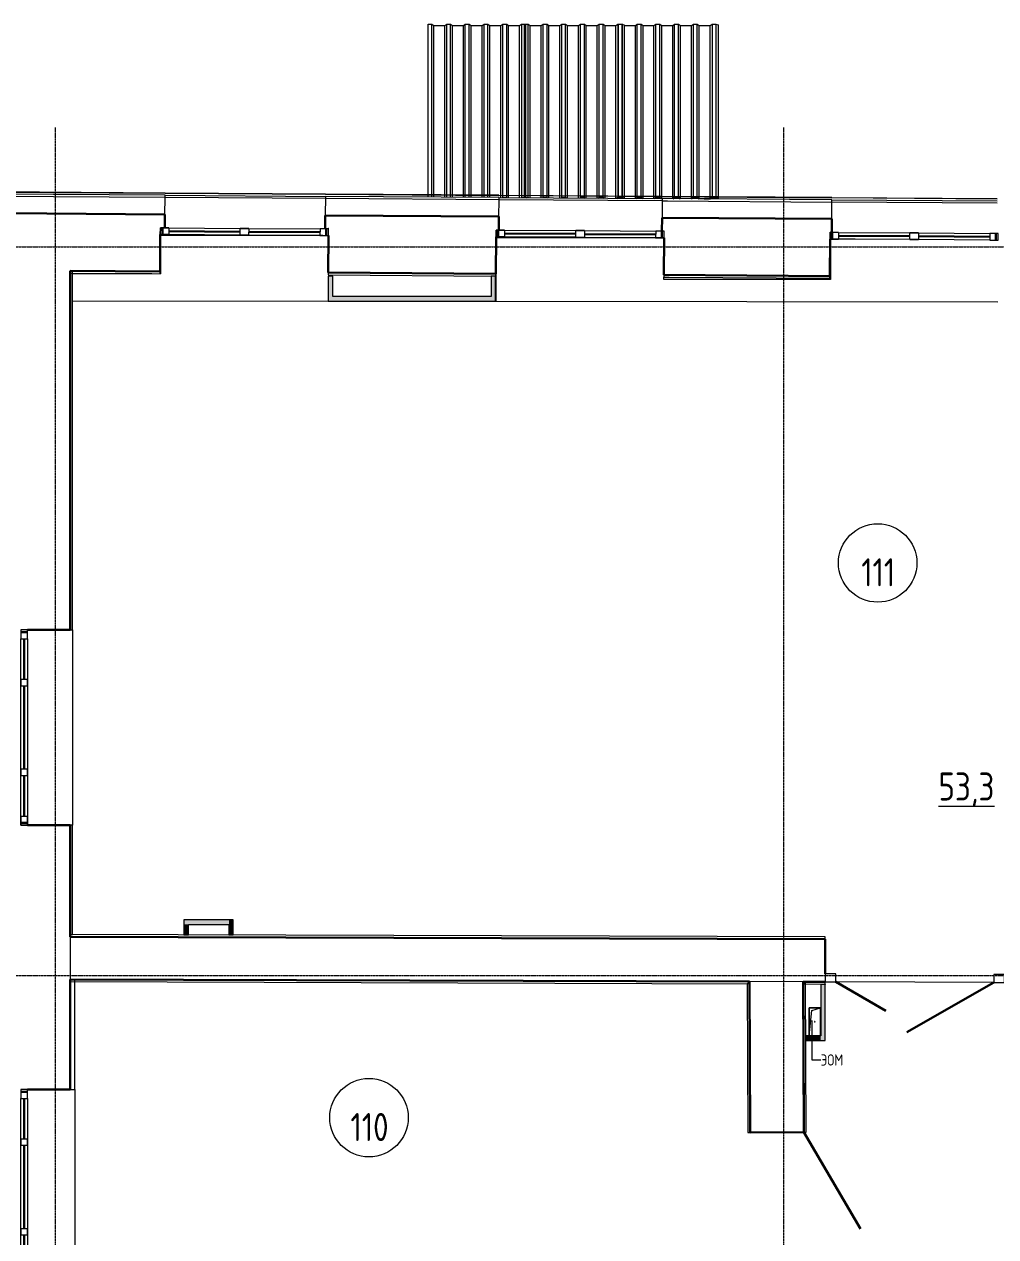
# Model space of a CAD drawing. Header units: millimetres. Extents: x 504091 to 2165846, y 135022 to 442887.
# Drawn here: x 699080 to 707747, y 304548 to 315365 of the extents above; entities that cross this region are included whole.
import ezdxf

# ---------------------------------------------------------------- set-up
doc = ezdxf.new("R2010")
doc.units = ezdxf.units.MM
doc.linetypes.add('ADSK_Линия сетки', pattern=[25, 20, -2.5, 0, -2.5])
doc.linetypes.add('осеваяX2', pattern=[4, 2.5, -0.5, 0.5, -0.5])
for name, color, linetype, lineweight in [('_ Окна', 7, 'Continuous', 30), ('Аннотация', 7, 'Continuous', 9), ('Двери', 7, 'Continuous', 20), ('Марки помещений', 7, 'Continuous', 20), ('Обобщенные модели', 7, 'Continuous', 18), ('Окна', 7, 'Continuous', 18), ('Оси', 165, 'осеваяX2', 13), ('Перекрытие', 7, 'Continuous', 18), ('Стены внутренние', 7, 'Continuous', 18), ('Стены наружные', 7, 'Continuous', 18), ('Стены несущие', 7, 'Continuous', 30), ('Стены отделка', 7, 'Continuous', 30), ('Стены штриховка', 7, 'Continuous', 18)]:
    doc.layers.add(name, color=color, linetype=linetype, lineweight=lineweight)
doc.styles.add('ГОСТ 2.304', font='CS_Gost2304.shx')

# ---------------------------------------------------------------- blocks, each defined once
blk = doc.blocks.new('AC_Дверь_Однопольная_Стальная - 1000х2100h В Л_противопож алюм ост_ EI30 Д13п-3415917-План 1-го этажа')
at = {"layer": 'Двери', "lineweight": 30}
blk.add_line((-500, 240), (366, 740), dxfattribs=at)
blk = doc.blocks.new('Дверь-Alumark_двупольная с глухим окном_S70 - 1600х2100 _алюм_ост_ Д12п-6262946-План 1-го этажа')
at = {"layer": 'Двери', "lineweight": 30}
for p, q in [((-580, 190), (195, 637)), ((830, 190), (384, 447))]:
    blk.add_line(p, q, dxfattribs=at)
at = {"layer": 'Двери'}
for p, q in [((-675, 190), (-675, 120)), ((-580, 190), (-675, 190)), ((-675, 120), (-580, 120)), ((-580, 120), (-580, 190)), ((830, 190), (830, 120)), ((925, 190), (830, 190)), ((830, 120), (925, 120)), ((925, 120), (925, 190))]:
    blk.add_line(p, q, dxfattribs=at)
blk = doc.blocks.new('Roof Cladding - 833x50mm-3052827-План 1-го этажа')
at = {"layer": 'Обобщенные модели'}
for p, q in [((-3176, 45031), (-3141, 45031)), ((-3176, 43510), (-3176, 45031)), ((-3141, 45031), (-3124, 45019)), ((-3141, 43509), (-3141, 45031)), ((-3124, 45019), (-3026, 45019)), ((-3124, 43509), (-3124, 45019)), ((-3026, 45019), (-3009, 45031)), ((-3026, 43509), (-3026, 45019)), ((-3009, 45031), (-2974, 45031)), ((-3009, 43508), (-3009, 45031)), ((-2974, 45031), (-2957, 45019)), ((-2974, 43508), (-2974, 45031)), ((-2957, 45019), (-2860, 45019)), ((-2957, 43508), (-2957, 45019)), ((-2860, 45019), (-2843, 45031)), ((-2860, 43507), (-2860, 45019)), ((-2843, 45031), (-2808, 45031)), ((-2843, 43507), (-2843, 45031)), ((-2808, 45031), (-2791, 45019)), ((-2808, 43507), (-2808, 45031)), ((-2791, 45019), (-2693, 45019)), ((-2791, 43507), (-2791, 45019)), ((-2693, 45019), (-2676, 45031)), ((-2693, 43506), (-2693, 45019)), ((-2676, 45031), (-2641, 45031)), ((-2676, 43506), (-2676, 45031)), ((-2641, 45031), (-2624, 45019)), ((-2641, 43506), (-2641, 45031)), ((-2624, 45019), (-2526, 45019)), ((-2624, 43506), (-2624, 45019)), ((-2526, 45019), (-2509, 45031)), ((-2526, 43505), (-2526, 45019)), ((-2509, 45031), (-2474, 45031)), ((-2509, 43505), (-2509, 45031)), ((-2474, 45031), (-2457, 45019)), ((-2474, 43505), (-2474, 45031)), ((-2457, 45019), (-2359, 45019)), ((-2457, 43505), (-2457, 45019)), ((-2359, 45019), (-2342, 45031)), ((-2359, 43504), (-2359, 45019)), ((-2342, 45031), (-2307, 45031)), ((-2342, 45031), (-2342, 43504)), ((-2307, 45031), (-2307, 43504)), ((-3176, 43490), (-3176, 43509)), ((-3141, 43489), (-3141, 43508)), ((-3124, 43489), (-3124, 43508)), ((-3026, 43489), (-3026, 43508)), ((-3009, 43488), (-3009, 43507)), ((-2974, 43488), (-2974, 43507)), ((-2957, 43488), (-2957, 43507)), ((-2860, 43487), (-2860, 43507)), ((-2843, 43487), (-2843, 43506)), ((-2808, 43487), (-2808, 43506)), ((-2791, 43487), (-2791, 43506)), ((-2693, 43486), (-2693, 43505)), ((-2676, 43486), (-2676, 43505)), ((-2641, 43486), (-2641, 43505)), ((-2624, 43486), (-2624, 43505)), ((-2526, 43485), (-2526, 43504)), ((-2509, 43486), (-2510, 43485)), ((-2509, 43486), (-2509, 43504)), ((-2474, 43486), (-2509, 43486)), ((-2508, 43486), (-2475, 43486)), ((-2474, 43486), (-2474, 43504)), ((-2473, 43485), (-2474, 43486)), ((-2457, 43485), (-2457, 43504)), ((-2359, 43484), (-2359, 43503)), ((-2342, 43486), (-2345, 43484)), ((-2344, 43484), (-2341, 43486)), ((-2342, 43503), (-2342, 43486)), ((-2307, 43486), (-2342, 43486)), ((-2341, 43486), (-2308, 43486)), ((-2308, 43486), (-2301, 43484)), ((-2307, 43503), (-2307, 43486)), ((-2299, 43484), (-2307, 43486)), ((-2287, 43486), (-2287, 43484))]:
    blk.add_line(p, q, dxfattribs=at)
blk = doc.blocks.new('Roof Cladding - 833x50mm-V27-План 1-го этажа')
at = {"layer": 'Обобщенные модели'}
for p, q in [((-2316, 45031), (-2281, 45031)), ((-2316, 43504), (-2316, 45031)), ((-2281, 45031), (-2264, 45019)), ((-2281, 43504), (-2281, 45031)), ((-2264, 45019), (-2166, 45019)), ((-2264, 43503), (-2264, 45019)), ((-2166, 45019), (-2149, 45031)), ((-2166, 43503), (-2166, 45019)), ((-2149, 45031), (-2114, 45031)), ((-2149, 43503), (-2149, 45031)), ((-2114, 45031), (-2097, 45019)), ((-2114, 43502), (-2114, 45031)), ((-2097, 45019), (-2000, 45019)), ((-2097, 43502), (-2097, 45019)), ((-2000, 45019), (-1983, 45031)), ((-2000, 43502), (-2000, 45019)), ((-1983, 45031), (-1948, 45031)), ((-1983, 43502), (-1983, 45031)), ((-1948, 45031), (-1931, 45019)), ((-1948, 43501), (-1948, 45031)), ((-1931, 45019), (-1833, 45019)), ((-1931, 43501), (-1931, 45019)), ((-1833, 45019), (-1816, 45031)), ((-1833, 43501), (-1833, 45019)), ((-1816, 45031), (-1781, 45031)), ((-1816, 43500), (-1816, 45031)), ((-1781, 45031), (-1764, 45019)), ((-1781, 43500), (-1781, 45031)), ((-1764, 45019), (-1666, 45019)), ((-1764, 43500), (-1764, 45019)), ((-1666, 45019), (-1649, 45031)), ((-1666, 43499), (-1666, 45019)), ((-1649, 45031), (-1614, 45031)), ((-1649, 43499), (-1649, 45031)), ((-1614, 45031), (-1597, 45019)), ((-1614, 43499), (-1614, 45031)), ((-1597, 45019), (-1499, 45019)), ((-1597, 43499), (-1597, 45019)), ((-1499, 45019), (-1482, 45031)), ((-1499, 43498), (-1499, 45019)), ((-1482, 45031), (-1447, 45031)), ((-1482, 45031), (-1482, 43498)), ((-1447, 45031), (-1447, 43498)), ((-1437, 45029), (-1427, 45026)), ((-1427, 45026), (-1427, 43498)), ((-2316, 43486), (-2316, 43503)), ((-2316, 43486), (-2316, 43486)), ((-2316, 43486), (-2282, 43486)), ((-2281, 43486), (-2316, 43486)), ((-2282, 43486), (-2279, 43484)), ((-2281, 43486), (-2281, 43503)), ((-2278, 43483), (-2281, 43486)), ((-2264, 43483), (-2264, 43502)), ((-2166, 43483), (-2166, 43502)), ((-2149, 43486), (-2154, 43483)), ((-2152, 43483), (-2148, 43486)), ((-2149, 43486), (-2149, 43502)), ((-2114, 43486), (-2149, 43486)), ((-2148, 43486), (-2115, 43486)), ((-2115, 43486), (-2111, 43482)), ((-2114, 43486), (-2114, 43501)), ((-2109, 43482), (-2114, 43486)), ((-2097, 43482), (-2097, 43501)), ((-2000, 43482), (-2000, 43501)), ((-1983, 43486), (-1989, 43482)), ((-1987, 43482), (-1982, 43486)), ((-1983, 43486), (-1983, 43501)), ((-1948, 43486), (-1983, 43486)), ((-1982, 43486), (-1949, 43486)), ((-1949, 43486), (-1943, 43481)), ((-1948, 43486), (-1948, 43500)), ((-1941, 43481), (-1948, 43486)), ((-1931, 43481), (-1931, 43500)), ((-1833, 43481), (-1833, 43500)), ((-1816, 43486), (-1823, 43480)), ((-1822, 43480), (-1815, 43486)), ((-1816, 43486), (-1816, 43499)), ((-1781, 43486), (-1816, 43486)), ((-1815, 43486), (-1782, 43486)), ((-1782, 43486), (-1775, 43480)), ((-1781, 43486), (-1781, 43499)), ((-1773, 43480), (-1781, 43486)), ((-1764, 43480), (-1764, 43499)), ((-1666, 43479), (-1666, 43498)), ((-1649, 43486), (-1658, 43479)), ((-1657, 43479), (-1648, 43486)), ((-1649, 43486), (-1649, 43498)), ((-1614, 43486), (-1649, 43486)), ((-1648, 43486), (-1615, 43486)), ((-1615, 43486), (-1606, 43479)), ((-1614, 43486), (-1614, 43498)), ((-1605, 43479), (-1614, 43486)), ((-1597, 43479), (-1597, 43498)), ((-1499, 43478), (-1499, 43497)), ((-1482, 43486), (-1493, 43478)), ((-1491, 43478), (-1481, 43486)), ((-1482, 43497), (-1482, 43486)), ((-1447, 43486), (-1482, 43486)), ((-1481, 43486), (-1448, 43486)), ((-1448, 43486), (-1429, 43480)), ((-1447, 43497), (-1447, 43486)), ((-1427, 43481), (-1447, 43486)), ((-1427, 43497), (-1427, 43481)), ((-1429, 43480), (-1427, 43481))]:
    blk.add_line(p, q, dxfattribs=at)
blk = doc.blocks.new('Roof Cladding - 833x50mm-V28-План 1-го этажа')
at = {"layer": 'Обобщенные модели'}
for p, q in [((-1476, 45031), (-1441, 45031)), ((-1476, 43498), (-1476, 45031)), ((-1441, 45031), (-1437, 45029)), ((-1441, 43498), (-1441, 45031)), ((-1427, 45021), (-1424, 45019)), ((-1424, 45019), (-1326, 45019)), ((-1424, 43498), (-1424, 45019)), ((-1326, 45019), (-1309, 45031)), ((-1326, 43497), (-1326, 45019)), ((-1309, 45031), (-1274, 45031)), ((-1309, 43497), (-1309, 45031)), ((-1274, 45031), (-1257, 45019)), ((-1274, 43497), (-1274, 45031)), ((-1257, 45019), (-1160, 45019)), ((-1257, 43497), (-1257, 45019)), ((-1160, 45019), (-1143, 45031)), ((-1160, 43496), (-1160, 45019)), ((-1143, 45031), (-1108, 45031)), ((-1143, 43496), (-1143, 45031)), ((-1108, 45031), (-1091, 45019)), ((-1108, 43496), (-1108, 45031)), ((-1091, 45019), (-993, 45019)), ((-1091, 43496), (-1091, 45019)), ((-993, 45019), (-976, 45031)), ((-993, 43495), (-993, 45019)), ((-976, 45031), (-941, 45031)), ((-976, 43495), (-976, 45031)), ((-941, 45031), (-924, 45019)), ((-941, 43495), (-941, 45031)), ((-924, 45019), (-826, 45019)), ((-924, 43494), (-924, 45019)), ((-826, 45019), (-809, 45031)), ((-826, 43494), (-826, 45019)), ((-809, 45031), (-774, 45031)), ((-809, 43494), (-809, 45031)), ((-774, 45031), (-757, 45019)), ((-774, 43493), (-774, 45031)), ((-757, 45019), (-659, 45019)), ((-757, 43493), (-757, 45019)), ((-659, 45019), (-642, 45031)), ((-659, 43493), (-659, 45019)), ((-642, 45031), (-607, 45031)), ((-642, 45031), (-642, 43493)), ((-607, 45031), (-587, 45026)), ((-607, 45031), (-607, 43492)), ((-587, 45026), (-587, 43492)), ((-1476, 43486), (-1476, 43497)), ((-1476, 43486), (-1476, 43486)), ((-1476, 43486), (-1442, 43486)), ((-1441, 43486), (-1476, 43486)), ((-1442, 43486), (-1432, 43478)), ((-1441, 43486), (-1441, 43497)), ((-1430, 43478), (-1441, 43486)), ((-1424, 43478), (-1424, 43497)), ((-1326, 43477), (-1326, 43496)), ((-1309, 43486), (-1321, 43477)), ((-1320, 43477), (-1308, 43486)), ((-1309, 43486), (-1309, 43496)), ((-1274, 43486), (-1309, 43486)), ((-1308, 43486), (-1275, 43486)), ((-1275, 43486), (-1263, 43477)), ((-1274, 43486), (-1274, 43496)), ((-1262, 43477), (-1274, 43486)), ((-1257, 43477), (-1257, 43496)), ((-1160, 43476), (-1160, 43495)), ((-1143, 43486), (-1156, 43476)), ((-1155, 43476), (-1142, 43486)), ((-1143, 43486), (-1143, 43495)), ((-1108, 43486), (-1143, 43486)), ((-1142, 43486), (-1109, 43486)), ((-1109, 43486), (-1095, 43475)), ((-1108, 43486), (-1108, 43495)), ((-1093, 43475), (-1108, 43486)), ((-1091, 43475), (-1091, 43495)), ((-993, 43475), (-993, 43494)), ((-976, 43486), (-991, 43475)), ((-989, 43475), (-975, 43486)), ((-976, 43486), (-976, 43494)), ((-941, 43486), (-976, 43486)), ((-975, 43486), (-942, 43486)), ((-942, 43486), (-927, 43474)), ((-941, 43486), (-941, 43494)), ((-925, 43474), (-941, 43486)), ((-924, 43474), (-924, 43494)), ((-826, 43474), (-826, 43493)), ((-809, 43486), (-826, 43474)), ((-824, 43474), (-808, 43486)), ((-809, 43486), (-809, 43493)), ((-774, 43486), (-809, 43486)), ((-808, 43486), (-775, 43486)), ((-775, 43486), (-759, 43473)), ((-774, 43486), (-774, 43493)), ((-757, 43473), (-774, 43486)), ((-757, 43473), (-757, 43493)), ((-659, 43473), (-659, 43492)), ((-642, 43486), (-659, 43473)), ((-658, 43473), (-641, 43486)), ((-642, 43492), (-642, 43486)), ((-607, 43486), (-642, 43486)), ((-641, 43486), (-608, 43486)), ((-608, 43486), (-589, 43480)), ((-607, 43491), (-607, 43486)), ((-587, 43481), (-607, 43486)), ((-587, 43491), (-587, 43481)), ((-659, 43473), (-757, 43473)), ((-713, 43473), (-658, 43473)), ((-589, 43480), (-587, 43481))]:
    blk.add_line(p, q, dxfattribs=at)
blk = doc.blocks.new('окна_rehau_двупольное_2_фрамуги - 1460х2440 _нов_-2129138-План 1-го этажа')
at = {"layer": '_ Окна', "lineweight": 18}
for p, q in [((-750, 75), (-750, 135)), ((-750, 135), (-674, 135)), ((-674, 135), (-674, 75)), ((-38, 75), (-38, 135)), ((-38, 135), (38, 135)), ((38, 135), (38, 75)), ((674, 135), (674, 75)), ((750, 135), (674, 135)), ((750, 75), (750, 135)), ((-674, 75), (-750, 75)), ((38, 75), (-38, 75)), ((674, 75), (750, 75))]:
    blk.add_line(p, q, dxfattribs=at)
at = {"layer": '_ Окна'}
for p, q in [((-730, 75), (-730, 135)), ((730, 75), (730, 135)), ((-674, 105), (-38, 105)), ((38, 105), (674, 105))]:
    blk.add_line(p, q, dxfattribs=at)
at = {"layer": 'Окна'}
for p, q in [((-750, 135), (-750, 75)), ((-674, 135), (-750, 135)), ((-674, 135), (-38, 135)), ((38, 135), (-38, 135)), ((38, 135), (674, 135)), ((750, 135), (674, 135)), ((750, 75), (750, 135)), ((-750, 75), (-674, 75)), ((-38, 75), (-674, 75)), ((-38, 75), (38, 75)), ((674, 75), (38, 75)), ((674, 75), (750, 75))]:
    blk.add_line(p, q, dxfattribs=at)
blk = doc.blocks.new('окна_rehau_двупольное_2_фрамуги - 1460х2440 _нов_-2129136-План 1-го этажа')
at = {"layer": '_ Окна', "lineweight": 18}
for p, q in [((-750, 75), (-750, 135)), ((-750, 135), (-674, 135)), ((-674, 135), (-674, 75)), ((-38, 75), (-38, 135)), ((-38, 135), (38, 135)), ((38, 135), (38, 75)), ((674, 135), (674, 75)), ((750, 135), (674, 135)), ((750, 75), (750, 135)), ((-674, 75), (-750, 75)), ((38, 75), (-38, 75)), ((674, 75), (750, 75))]:
    blk.add_line(p, q, dxfattribs=at)
at = {"layer": '_ Окна'}
for p, q in [((-730, 75), (-730, 135)), ((730, 75), (730, 135)), ((-674, 105), (-38, 105)), ((38, 105), (674, 105))]:
    blk.add_line(p, q, dxfattribs=at)
at = {"layer": 'Окна'}
for p, q in [((-750, 135), (-750, 75)), ((-674, 135), (-750, 135)), ((-674, 135), (-38, 135)), ((38, 135), (-38, 135)), ((38, 135), (674, 135)), ((750, 135), (674, 135)), ((750, 75), (750, 135)), ((-750, 75), (-674, 75)), ((-38, 75), (-674, 75)), ((-38, 75), (38, 75)), ((674, 75), (38, 75)), ((674, 75), (750, 75))]:
    blk.add_line(p, q, dxfattribs=at)
blk = doc.blocks.new('окна_rehau_двупольное_2_фрамуги - 1460х2440 _нов_-2129134-План 1-го этажа')
at = {"layer": '_ Окна', "lineweight": 18}
for p, q in [((-750, 75), (-750, 135)), ((-750, 135), (-674, 135)), ((-674, 135), (-674, 75)), ((-38, 75), (-38, 135)), ((-38, 135), (38, 135)), ((38, 135), (38, 75)), ((674, 135), (674, 75)), ((750, 135), (674, 135)), ((750, 75), (750, 135)), ((-674, 75), (-750, 75)), ((38, 75), (-38, 75)), ((674, 75), (750, 75))]:
    blk.add_line(p, q, dxfattribs=at)
at = {"layer": '_ Окна'}
for p, q in [((-730, 75), (-730, 135)), ((730, 75), (730, 135)), ((-674, 105), (-38, 105)), ((38, 105), (674, 105))]:
    blk.add_line(p, q, dxfattribs=at)
at = {"layer": 'Окна'}
for p, q in [((-750, 135), (-750, 75)), ((-674, 135), (-750, 135)), ((-674, 135), (-38, 135)), ((38, 135), (-38, 135)), ((38, 135), (674, 135)), ((750, 135), (674, 135)), ((750, 75), (750, 135)), ((-750, 75), (-674, 75)), ((-38, 75), (-674, 75)), ((-38, 75), (38, 75)), ((674, 75), (38, 75)), ((674, 75), (750, 75))]:
    blk.add_line(p, q, dxfattribs=at)
blk = doc.blocks.new('окно трехпол с фрамугой - 1700-2320_h_ _нов_-2116622-План 1-го этажа')
at = {"layer": '_ Окна', "lineweight": 18}
for p, q in [((-870, 100), (-870, 160)), ((-870, 160), (-790, 160)), ((-790, 160), (-790, 100)), ((-430, 100), (-430, 160)), ((-430, 160), (-370, 160)), ((-370, 160), (-370, 100)), ((370, 100), (370, 160)), ((370, 160), (430, 160)), ((430, 160), (430, 100)), ((790, 160), (790, 100)), ((870, 160), (790, 160)), ((870, 100), (870, 160)), ((-790, 100), (-870, 100)), ((-370, 100), (-430, 100)), ((430, 100), (370, 100)), ((790, 100), (870, 100))]:
    blk.add_line(p, q, dxfattribs=at)
at = {"layer": '_ Окна'}
for p, q in [((-850, 100), (-850, 160)), ((-790, 130), (-430, 130)), ((-370, 130), (370, 130)), ((430, 130), (790, 130)), ((850, 100), (850, 160))]:
    blk.add_line(p, q, dxfattribs=at)
at = {"layer": 'Окна'}
for p, q in [((-870, 160), (-870, 100)), ((-790, 160), (-870, 160)), ((-790, 160), (-430, 160)), ((-370, 160), (-430, 160)), ((-370, 160), (370, 160)), ((430, 160), (370, 160)), ((430, 160), (790, 160)), ((870, 160), (790, 160)), ((870, 100), (870, 160)), ((-870, 100), (-790, 100)), ((-430, 100), (-790, 100)), ((-430, 100), (-370, 100)), ((370, 100), (-370, 100)), ((370, 100), (430, 100)), ((790, 100), (430, 100)), ((790, 100), (870, 100))]:
    blk.add_line(p, q, dxfattribs=at)
blk = doc.blocks.new('GM_Отверстие прямоугольное _в плите_ - Отверстие-3906246-План 1-го этажа')
at = {"layer": 'Обобщенные модели'}
for p, q in [((-50, -125), (-50, 125)), ((-50, 125), (50, 125)), ((50, 125), (-50, 125)), ((-50, 125), (-50, -125)), ((-25, 100), (50, 125)), ((50, 125), (50, -125)), ((50, -125), (50, 125)), ((-50, -125), (-25, 100)), ((50, -125), (-50, -125)), ((-50, -125), (50, -125))]:
    blk.add_line(p, q, dxfattribs=at)
for start, end in [(360, 180), (180, 360), (60, 165), (300, 360), (195, 270)]:
    blk.add_arc((0, 0), 2.5, start, end, dxfattribs=at)
blk = doc.blocks.new('ADSK_Марка_Помещение_ОдноЗначение - Номер-159740-План 1-го этажа')
at = {"layer": 'Марки помещений'}
blk.add_circle((0, 0), 3.5, dxfattribs=at)

msp = doc.modelspace()

# ---------------------------------------------------------------- hatches: boundary and pattern name
at = {"layer": 'Стены внутренние'}
for points in [[(701801.213, 312935.4542), (701832.459, 312935.4542), (701832.459, 313118.4248), (701792.459, 313118.4248), (701792.459, 312935.4542)], [(703285.1549, 312895.4542), (703285.1549, 313118.4248), (703245.1549, 313118.4248), (703245.1549, 312895.4542)], [(702287.5957, 312895.4542), (703245.1549, 312895.4542), (703245.1549, 312935.4542), (701792.459, 312935.4542), (701792.459, 312895.4542), (701801.213, 312895.4542)], [(700905.3607, 307334.5296), (700905.3607, 307374.5296), (700505.3607, 307374.5296), (700505.3607, 307334.5296), (700545.3607, 307334.5296)], [(700545.3607, 307241.2529), (700545.3607, 307334.5296), (700505.3607, 307334.5296), (700505.3607, 307241.3835)], [(700905.3607, 307241.2529), (700945.3607, 307241.2529), (700945.3607, 307374.5296), (700905.3607, 307374.5296), (700905.3607, 307244.6963)], [(706225.0815, 306299.9137), (706224.5847, 306799.8835), (706185.0815, 306799.8835), (706185.0815, 306299.9137), (706223.5568, 306299.9137)], [(706055.1405, 306299.9137), (706185.0815, 306299.9137), (706185.0815, 306339.9137), (706053.4625, 306339.9137), (706053.4625, 306299.9137)]]:
    msp.add_hatch(color=256, dxfattribs=at).paths.add_polyline_path(points)

# ---------------------------------------------------------------- linework, layer by layer
at = {"layer": 'Аннотация', "color": 251, "lineweight": 9, "true_color": 0x4b4b4b}
for p, q in [((706105.5115, 306476.2075), (706105.5115, 306126.6142)), ((706105.5115, 306126.6142), (706185.7137, 306126.6142))]:
    msp.add_line(p, q, dxfattribs=at)
at = {"layer": 'Оси', "linetype": 'ADSK_Линия сетки'}
for p, q in [((699357.643, 263323.4727), (699357.643, 314443.584)), ((705857.643, 263323.4727), (705857.643, 314443.584)), ((694211.5079, 313378.5198), (761862.9306, 313378.5198)), ((694211.5079, 306878.5198), (761862.9306, 306878.5198))]:
    msp.add_line(p, q, dxfattribs=at)
at = {"layer": 'Перекрытие'}
for p, q in [((700295.29, 313479.347), (700295.29, 313139.5835)), ((701743.3706, 313479.347), (700295.29, 313479.347)), ((704786.703, 313458.4248), (703288.707, 313458.4248)), ((704786.703, 313155.0028), (704786.703, 313458.4248)), ((706491.791, 313447.4567), (706271.6823, 313447.4567)), ((706271.6823, 313447.4567), (706271.6823, 313088.8997)), ((700217.9947, 313139.5835), (699510.29, 313139.5835)), ((700295.29, 313139.5835), (700291.9031, 313139.5835)), ((703286.703, 313160.0397), (703286.703, 312893.6794)), ((701801.213, 313118.4248), (701801.213, 313128.9506)), ((704786.703, 313088.8997), (704786.703, 313108.9001)), ((706271.6823, 313088.8997), (704786.703, 313088.8997)), ((699510.29, 312898.9239), (701792.459, 312895.7545)), ((703286.703, 312893.6794), (707765.915, 312887.4589)), ((700945.3607, 307241.2529), (700945.3607, 307239.9473)), ((706225.1045, 306802.7124), (706225.0953, 306799.8835)), ((707730.1618, 306817.8002), (706320.1693, 306822.4023)), ((706053.4625, 306299.8835), (706051.6407, 306299.8835))]:
    msp.add_line(p, q, dxfattribs=at)
at = {"layer": 'Стены внутренние'}
for p, q in [((705226.0526, 313819.1722), (705226.0526, 313805.9652)), ((706271.6823, 313098.927), (706266.233, 313098.9636)), ((699510.29, 309961.436), (699510.29, 308221.436)), ((699530.29, 305861.436), (699530.29, 304121.436))]:
    msp.add_line(p, q, dxfattribs=at)
at = {"layer": 'Стены наружные'}
for p, q in [((701766.4333, 313809.1996), (700336.4656, 313818.8032)), ((700336.5999, 313838.8028), (701766.5677, 313829.1991)), ((701767.6952, 313848.1915), (700337.7275, 313857.7952)), ((700337.7342, 313858.7951), (701767.702, 313849.1915)), ((704769.5515, 313828.0311), (703315.3261, 313837.7976)), ((703315.3328, 313838.7976), (704769.5582, 313829.031)), ((704770.9606, 313789.0212), (703315.9934, 313798.7927)), ((703316.1277, 313818.7923), (704771.0949, 313809.0207)), ((705246.0526, 313819.0646), (705246.0526, 313805.8309)), ((707760.6978, 313807.9426), (706285.6805, 313817.8488)), ((706285.6873, 313818.8487), (707760.7045, 313808.9425)), ((706285.9337, 313798.8471), (707760.9004, 313788.9412)), ((707760.7661, 313768.9417), (706285.7994, 313778.8475))]:
    msp.add_line(p, q, dxfattribs=at)
at = {"layer": 'Стены несущие'}
for p, q in [((698930.29, 313678.2437), (700335.4582, 313668.8066)), ((700334.6523, 313548.8093), (700335.4582, 313668.8066)), ((701765.426, 313659.2029), (701764.6201, 313539.2056)), ((701765.426, 313659.2029), (703314.986, 313648.7961)), ((703314.1801, 313528.7988), (703314.986, 313648.7961)), ((704769.9532, 313639.0246), (704769.1473, 313519.0273)), ((704769.9532, 313639.0246), (706284.792, 313628.8509)), ((706283.9861, 313508.8536), (706284.792, 313628.8509)), ((700292.034, 313159.0867), (700294.2503, 313489.0793)), ((701794.2164, 313479.0055), (701792.0002, 313149.013)), ((701794.6194, 313539.0042), (701794.6194, 313539.0042)), ((701796.6193, 313538.9907), (701794.6194, 313539.0042)), ((703286.5615, 313138.9755), (703288.7778, 313468.9681)), ((704788.7439, 313458.8943), (704786.5277, 313128.9017)), ((706266.3673, 313118.9632), (706268.5835, 313448.9557)), ((700292.034, 313159.0867), (699490.29, 313164.4712)), ((699490.29, 309961.436), (699490.29, 313164.4712)), ((703286.5615, 313138.9755), (701792.0002, 313149.013)), ((706266.3673, 313118.9632), (704786.5277, 313128.9017)), ((699110.29, 309961.436), (699490.29, 309961.436)), ((699490.29, 308221.436), (699110.29, 308221.436)), ((699490.29, 307224.6965), (699490.29, 308221.436)), ((706226.4101, 307202.7103), (699490.29, 307224.6965)), ((706225.3983, 306892.712), (706226.4101, 307202.7103)), ((705548.9319, 306824.9195), (699490.29, 306844.6944)), ((699490.29, 306844.6944), (699490.29, 305861.436)), ((705555.8508, 305478.8718), (705548.9319, 306824.9195)), ((706225.1698, 306822.7123), (706028.9463, 306823.3528)), ((706028.9463, 306823.3528), (706035.1407, 305619.7714)), ((706035.8445, 305481.339), (706028.9463, 306823.3528)), ((699110.29, 305861.436), (699490.29, 305861.436)), ((705555.8508, 305478.8718), (706035.8445, 305481.339))]:
    msp.add_line(p, q, dxfattribs=at)
at = {"layer": 'Стены отделка', "lineweight": 9}
for p, q in [((698759.14, 313868.3969), (700337.7275, 313857.7952)), ((700337.7342, 313858.7951), (698759.1467, 313869.3969)), ((700336.5999, 313838.8028), (698760.29, 313849.3892)), ((700336.4656, 313818.8032), (698780.29, 313829.2545)), ((700335.4582, 313668.8066), (700336.4656, 313818.8032)), ((700336.4656, 313818.8032), (700336.5999, 313838.8028)), ((700337.7275, 313857.7952), (700337.7342, 313858.7951)), ((701766.5677, 313829.1991), (701765.426, 313659.2029)), ((703315.9934, 313798.7927), (701766.4333, 313809.1996)), ((701768.5676, 313829.1857), (701766.5677, 313829.1991)), ((701767.702, 313849.1915), (701767.6952, 313848.1915)), ((701767.6952, 313848.1915), (703315.3261, 313837.7976)), ((703315.3328, 313838.7976), (701767.702, 313849.1915)), ((703316.1277, 313818.7923), (701768.5676, 313829.1857)), ((703314.986, 313648.7961), (703315.9934, 313798.7927)), ((703315.3261, 313837.7976), (703315.3328, 313838.7976)), ((703315.9934, 313798.7927), (703316.1277, 313818.7923)), ((703315.9934, 313798.7927), (703315.9934, 313798.7927)), ((704769.5582, 313829.031), (704769.5515, 313828.0311)), ((704769.5515, 313828.0311), (706285.6805, 313817.8488)), ((706285.6873, 313818.8487), (704769.5582, 313829.031)), ((704770.9606, 313789.0212), (704769.9532, 313639.0246)), ((704771.0949, 313809.0207), (704770.9606, 313789.0212)), ((704770.9606, 313789.0212), (704818.3678, 313788.7028)), ((706285.9337, 313798.8471), (704771.0949, 313809.0207)), ((704818.3678, 313788.7028), (706285.7994, 313778.8475)), ((706285.6805, 313817.8488), (706285.6873, 313818.8487)), ((706285.7994, 313778.8475), (706285.9337, 313798.8471)), ((706284.792, 313628.8509), (706285.7994, 313778.8475)), ((701765.426, 313659.2029), (701765.426, 313659.2029)), ((699490.29, 313164.4712), (699490.1557, 313144.4717)), ((699490.1557, 313144.4717), (700291.8997, 313139.0872)), ((699510.29, 313164.4712), (699490.29, 313164.4712)), ((699510.29, 309961.436), (699510.29, 313164.4712)), ((700291.8997, 313139.0872), (700292.034, 313159.0867)), ((701792.0002, 313149.013), (701791.8659, 313129.0134)), ((701792.0002, 313149.013), (701792.0002, 313149.013)), ((703286.4272, 313118.976), (703286.5615, 313138.9755)), ((701791.8659, 313129.0134), (703286.4272, 313118.976)), ((701792.459, 313118.4248), (701792.459, 312895.4542)), ((701832.459, 313118.4248), (701792.459, 313118.4248)), ((701832.459, 312935.4542), (701832.459, 313118.4248)), ((703245.1549, 313118.4248), (703245.1549, 312935.4542)), ((703285.1549, 313118.4248), (703245.1549, 313118.4248)), ((703285.1549, 312895.4542), (703285.1549, 313118.4248)), ((704786.5277, 313128.9017), (704786.3934, 313108.9022)), ((704786.3934, 313108.9022), (704833.8006, 313108.5838)), ((704786.5277, 313128.9017), (704786.5277, 313128.9017)), ((704833.8006, 313108.5838), (706266.233, 313098.9636)), ((706266.233, 313098.9636), (706266.3673, 313118.9632)), ((703245.1549, 312935.4542), (701832.459, 312935.4542)), ((701792.459, 312895.4542), (703285.1549, 312895.4542)), ((699490.29, 309961.436), (699490.29, 309961.436)), ((699490.29, 309961.436), (699510.29, 309961.436)), ((699510.29, 308221.436), (699490.29, 308221.436)), ((699510.29, 307244.6966), (699510.29, 308221.436)), ((700505.3607, 307374.5296), (700505.3607, 307241.2529)), ((700945.3607, 307374.5296), (700505.3607, 307374.5296)), ((700545.3607, 307241.2529), (700545.3607, 307334.5296)), ((700545.3607, 307334.5296), (700905.3607, 307334.5296)), ((700905.3607, 307334.5296), (700905.3607, 307241.2529)), ((700945.3607, 307241.2529), (700945.3607, 307374.5296)), ((699490.29, 307244.6966), (699510.29, 307244.6966)), ((699490.3553, 307244.6963), (699490.29, 307224.6965)), ((699490.29, 307224.6965), (706226.4101, 307202.7103)), ((706226.4753, 307222.7102), (699490.3553, 307244.6963)), ((700505.3607, 307241.2529), (700545.3607, 307241.2529)), ((700905.3607, 307241.2529), (700945.3607, 307241.2529)), ((706226.4101, 307202.7103), (706226.4753, 307222.7102)), ((699490.29, 306844.6944), (699490.2247, 306824.6945)), ((699490.2247, 306824.6945), (705545.0696, 306804.932)), ((699530.29, 306840.4311), (699490.29, 306840.4311)), ((699530.29, 305861.436), (699530.29, 306840.4311)), ((705549.0167, 306808.438), (705529.0169, 306808.3352)), ((705529.0169, 306808.3352), (705535.8511, 305478.769)), ((705545.0696, 306804.932), (705545.1348, 306824.9319)), ((706048.9461, 306823.4557), (706028.9463, 306823.3528)), ((706036.5552, 306823.328), (706036.4899, 306803.3281)), ((706036.4899, 306803.3281), (706225.1045, 306802.7124)), ((706055.8529, 305481.4418), (706048.9461, 306823.4557)), ((706225.0815, 306799.8835), (706185.0815, 306799.8835)), ((706185.0815, 306799.8835), (706185.0815, 306339.9137)), ((706225.0815, 306299.9137), (706225.0815, 306799.8835)), ((706225.1045, 306802.7124), (706225.1698, 306822.7123)), ((706185.0815, 306339.9137), (706053.4625, 306339.9137)), ((706053.4625, 306339.9137), (706053.4625, 306299.9137)), ((706053.4625, 306299.9137), (706225.0815, 306299.9137)), ((699490.29, 305861.436), (699530.29, 305861.436)), ((706035.1407, 305619.7714), (706035.8532, 305481.339)), ((705535.8511, 305478.769), (705555.8508, 305478.8718)), ((706035.8532, 305481.339), (706055.8529, 305481.4418))]:
    msp.add_line(p, q, dxfattribs=at)
at = {"layer": 'Стены штриховка'}
for p, q in [((699490.29, 307224.6965), (699490.29, 306844.6944)), ((706028.9463, 306823.3528), (705548.9319, 306824.9195))]:
    msp.add_line(p, q, dxfattribs=at)

# ---------------------------------------------------------------- block references
at = {"layer": 'Двери', "rotation": 179.812991936315}
msp.add_blockref('Дверь-Alumark_двупольная с глухим окном_S70 - 1600х2100 _алюм_ост_ Д12п-6262946-План 1-го этажа', (707150.785, 307009.6922), dxfattribs=at)
at = {"layer": 'Двери', "color": 8, "true_color": 0x7f7f7f, "rotation": 270.2945066347904}
msp.add_blockref('AC_Дверь_Однопольная_Стальная - 1000х2100h В Л_противопож алюм ост_ EI30 Д13п-3415917-План 1-го этажа', (705798.4177, 304980.112), dxfattribs=at)
at = {"layer": 'Марки помещений', "xscale": 99.99999999999993, "yscale": 99.99999999999993, "zscale": 99.99999999999993}
for p in [(706693.6665, 310559.1495), (702155.5303, 305610.8276)]:
    msp.add_blockref('ADSK_Марка_Помещение_ОдноЗначение - Номер-159740-План 1-го этажа', p, dxfattribs=at)
at = {"layer": 'Обобщенные модели'}
for name, p in [('Roof Cladding - 833x50mm-3052827-План 1-го этажа', (705858.0777, 270333.5198)), ('Roof Cladding - 833x50mm-V27-План 1-го этажа', (705858.0777, 270333.5198)), ('Roof Cladding - 833x50mm-V28-План 1-го этажа', (705858.0777, 270333.5198)), ('GM_Отверстие прямоугольное _в плите_ - Отверстие-3906246-План 1-го этажа', (706132.5665, 306466.4104))]:
    msp.add_blockref(name, p, dxfattribs=at)
at = {"layer": 'Окна'}
for name, p, rotation in [('окна_rehau_двупольное_2_фрамуги - 1460х2440 _нов_-2129134-План 1-го этажа', (701043.7297, 313409.0441), 359.6152078770644), ('окна_rehau_двупольное_2_фрамуги - 1460х2440 _нов_-2129138-План 1-го этажа', (704038.2572, 313388.9329), 359.6152078770644), ('окна_rehau_двупольное_2_фрамуги - 1460х2440 _нов_-2129136-План 1-го этажа', (707018.0629, 313368.9205), 359.6152078770644), ('окно трехпол с фрамугой - 1700-2320_h_ _нов_-2116622-План 1-го этажа', (699210.29, 309091.436), 90.0000000000001), ('окно трехпол с фрамугой - 1700-2320_h_ _нов_-2116622-План 1-го этажа', (699210.29, 304991.436), 90.0000000000001)]:
    msp.add_blockref(name, p, dxfattribs=dict(at, rotation=rotation))

# ---------------------------------------------------------------- texts
at = {"layer": 'Аннотация', "color": 251, "lineweight": 9, "true_color": 0x4b4b4b, "insert": (706185.7137, 306175.3686), "char_height": 100, "width": 240.885, "attachment_point": 1, "line_spacing_factor": 1.022766, "style": 'ГОСТ 2.304'}
msp.add_mtext('\\pt360,720,1080,1440,1800,2160,2520,2880,3240,3600,3960,4320,4680,5040,5400,5760,6120,6480,6840,7200,7560,7920,8280,8640,9000,9360,9720,10080,10440,10800,11160,11520;ЭОМ', dxfattribs=at)
at = {"layer": 'Марки помещений', "lineweight": 9, "char_height": 250, "attachment_point": 5, "line_spacing_factor": 1.022766, "style": 'ГОСТ 2.304'}
for s, insert, width in [('\\pt450,900,1350,1800,2250,2700,3150,3600,4050,4500,4950,5400,5850,6300,6750,7200,7650,8100,8550,9000,9450,9900,10350,10800,11250,11700,12150,12600,13050,13500,13950,14400;111', (706698.6092, 310475.5677), 345.6), ('\\pt450,900,1350,1800,2250,2700,3150,3600,4050,4500,4950,5400,5850,6300,6750,7200,7650,8100,8550,9000,9450,9900,10350,10800,11250,11700,12150,12600,13050,13500,13950,14400;{\\L53,3}', (707485.248, 308535.7976), 566.1), ('\\pt450,900,1350,1800,2250,2700,3150,3600,4050,4500,4950,5400,5850,6300,6750,7200,7650,8100,8550,9000,9450,9900,10350,10800,11250,11700,12150,12600,13050,13500,13950,14400;110', (702160.4731, 305527.2458), 393.3)]:
    msp.add_mtext(s, dxfattribs=dict(at, insert=insert, width=width))

doc.saveas('drawing.dxf')
